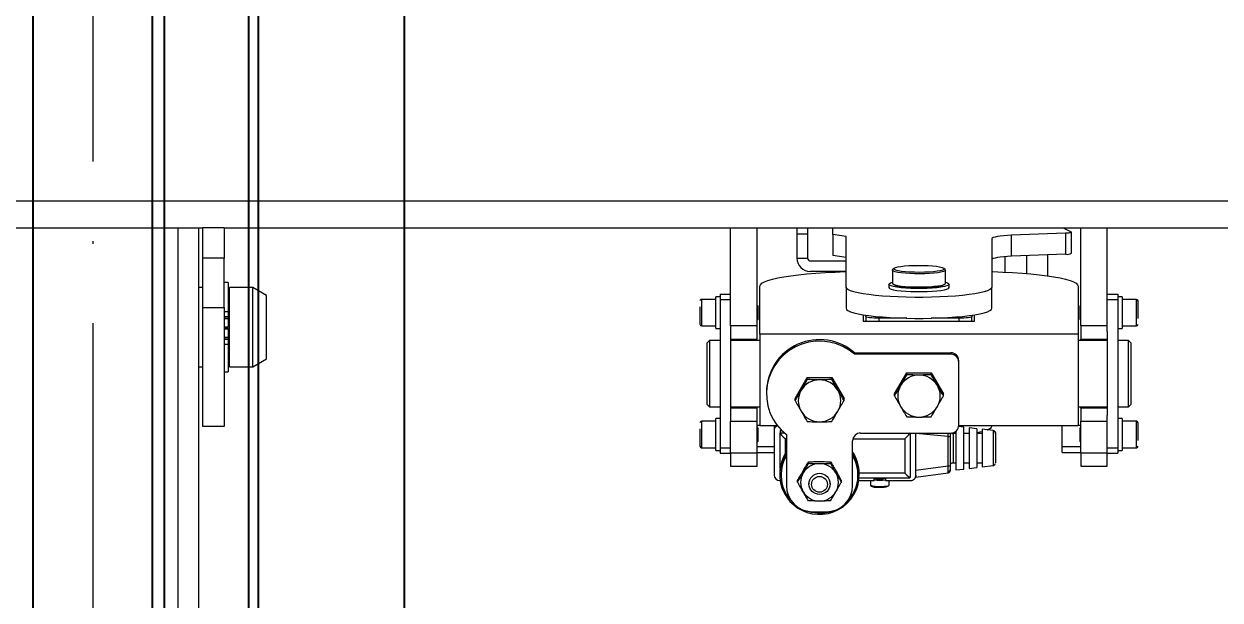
# Model space of a CAD drawing. Header units: centimetres. Extents: x 470464 to 524273, y 49611 to 59074.
# Drawn here: x 488040.35 to 488085.45, y 52986.52 to 53008.26 of the extents above; entities that cross this region are included whole.
import ezdxf

# ---------------------------------------------------------------- set-up
doc = ezdxf.new("R2010")
doc.units = ezdxf.units.CM
doc.header["$MEASUREMENT"] = 0
doc.linetypes.add('1244_Aselsan_MIUM_3000$0$ACAD_ISO10W100', pattern=[18, 12, -3, 0, -3])
doc.layers.add('S-COLS-CONC', color=4, linetype='Continuous', lineweight=40)
doc.layers.add('vinç', color=7, linetype='Continuous')

# ---------------------------------------------------------------- blocks, each defined once
blk = doc.blocks.new('ytrbnjytrbtrbrervrer')
at = {"color": 2, "linetype": 'Continuous', "lineweight": 25}
for p, q in [((429390.111, 71808.141), (429390.111, 71709.841)), ((429391.111, 71718.941), (429391.111, 71799.041)), ((429394.561, 71753.341), (429393.811, 71753.341)), ((429393.811, 71753.341), (429393.811, 71752.801)), ((429394.811, 71753.341), (429394.561, 71753.341)), ((429394.811, 71752.801), (429394.811, 71753.341)), ((429395.461, 71753.141), (429395.361, 71753.041)), ((429397.761, 71753.141), (429395.461, 71753.141)), ((429397.861, 71753.041), (429397.761, 71753.141)), ((429399.161, 71753.341), (429398.411, 71753.341)), ((429398.411, 71753.341), (429398.411, 71752.801)), ((429399.411, 71753.341), (429399.161, 71753.341)), ((429399.411, 71752.801), (429399.411, 71753.341)), ((429393.711, 71752.801), (429394.868, 71752.801)), ((429393.711, 71752.801), (429393.711, 71752.641)), ((429394.868, 71752.801), (429394.911, 71752.801)), ((429394.911, 71752.641), (429394.911, 71752.801)), ((429397.861, 71753.041), (429395.361, 71753.041)), ((429395.361, 71753.041), (429395.361, 71752.641)), ((429397.861, 71752.641), (429397.861, 71753.041)), ((429398.311, 71752.801), (429399.468, 71752.801)), ((429398.311, 71752.801), (429398.311, 71752.641)), ((429399.468, 71752.801), (429399.511, 71752.801)), ((429399.511, 71752.641), (429399.511, 71752.801)), ((429391.111, 71751.241), (429391.111, 71752.241)), ((429394.811, 71752.241), (429391.111, 71752.241)), ((429393.611, 71752.241), (429393.611, 71752.641)), ((429393.611, 71752.641), (429393.811, 71752.641)), ((429393.811, 71752.241), (429393.811, 71752.641)), ((429393.811, 71752.641), (429399.411, 71752.641)), ((429394.811, 71752.241), (429394.811, 71751.241)), ((429395.029, 71752.241), (429394.811, 71752.241)), ((429395.029, 71752.241), (429398.193, 71752.241)), ((429395.311, 71751.241), (429395.311, 71752.241)), ((429395.361, 71752.241), (429395.361, 71751.141)), ((429397.861, 71751.141), (429397.861, 71752.241)), ((429397.911, 71752.241), (429397.911, 71751.241)), ((429398.411, 71752.241), (429398.193, 71752.241)), ((429398.411, 71751.241), (429398.411, 71752.241)), ((429399.611, 71752.241), (429398.411, 71752.241)), ((429399.411, 71752.241), (429399.411, 71752.641)), ((429399.411, 71752.641), (429399.611, 71752.641)), ((429399.611, 71752.241), (429399.611, 71752.641)), ((429399.611, 71752.241), (429399.611, 71751.241)), ((429400.111, 71752.241), (429399.611, 71752.241)), ((429400.111, 71751.241), (429400.111, 71752.241)), ((429394.811, 71751.241), (429391.111, 71751.241)), ((429391.111, 71750.585), (429391.265, 71750.882)), ((429392.068, 71750.892), (429391.276, 71750.892)), ((429393.312, 71751.141), (429395.122, 71751.141)), ((429394.026, 71751.241), (429394.066, 71751.201)), ((429394.066, 71751.201), (429394.433, 71751.201)), ((429394.433, 71751.201), (429394.556, 71751.201)), ((429394.556, 71751.201), (429394.596, 71751.241)), ((429394.811, 71751.241), (429395.311, 71751.241)), ((429395.122, 71751.141), (429395.122, 71739.141)), ((429395.122, 71751.141), (429398.588, 71751.141)), ((429395.361, 71751.241), (429395.311, 71751.241)), ((429397.911, 71751.241), (429397.861, 71751.241)), ((429397.911, 71751.241), (429398.411, 71751.241)), ((429399.611, 71751.241), (429398.411, 71751.241)), ((429398.566, 71751.241), (429398.566, 71751.141)), ((429398.588, 71751.141), (429398.588, 71746.64)), ((429398.626, 71751.241), (429398.666, 71751.201)), ((429398.666, 71751.201), (429399.033, 71751.201)), ((429399.033, 71751.201), (429399.156, 71751.201)), ((429399.156, 71751.201), (429399.196, 71751.241)), ((429399.361, 71750.541), (429399.361, 71751.241)), ((429399.591, 71750.541), (429399.591, 71751.241)), ((429399.611, 71751.241), (429400.111, 71751.241)), ((429391.316, 71750.67), (429391.392, 71748.632)), ((429391.316, 71750.67), (429392.108, 71750.67)), ((429392.108, 71750.67), (429392.184, 71748.632)), ((429399.361, 71750.541), (429398.588, 71750.541)), ((429399.591, 71750.541), (429399.361, 71750.541)), ((429392.134, 71749.985), (429392.921, 71749.985)), ((429392.836, 71749.213), (429392.163, 71749.213)), ((429392.184, 71748.632), (429391.392, 71748.632)), ((429392.784, 71748.391), (429392.198, 71748.391)), ((429391.527, 71747.891), (429393.354, 71747.891)), ((429394.146, 71747.891), (429393.354, 71747.891)), ((429398.602, 71747.891), (429398.588, 71747.891)), ((429398.763, 71747.94), (429398.715, 71747.529)), ((429398.763, 71747.94), (429398.77, 71747.94)), ((429398.77, 71747.94), (429400.084, 71747.94)), ((429400.132, 71747.529), (429400.084, 71747.94)), ((429398.692, 71747.329), (429398.657, 71747.029)), ((429398.692, 71747.329), (429399.526, 71747.329)), ((429398.715, 71747.529), (429399.522, 71747.529)), ((429398.874, 71747.529), (429398.874, 71747.329)), ((429399.522, 71747.529), (429400.132, 71747.529)), ((429399.526, 71747.329), (429400.155, 71747.329)), ((429399.974, 71747.329), (429399.974, 71747.529)), ((429400.19, 71747.029), (429400.155, 71747.329)), ((429394.634, 71747.241), (429394.393, 71747.241)), ((429394.408, 71747.141), (429394.454, 71747.141)), ((429394.634, 71747.141), (429394.454, 71747.141)), ((429394.634, 71743.041), (429394.634, 71747.241)), ((429398.634, 71746.829), (429398.611, 71746.636)), ((429399.534, 71746.829), (429398.634, 71746.829)), ((429398.657, 71747.029), (429399.53, 71747.029)), ((429398.874, 71747.029), (429398.874, 71746.829)), ((429399.53, 71747.029), (429400.19, 71747.029)), ((429400.214, 71746.829), (429399.534, 71746.829)), ((429399.974, 71746.829), (429399.974, 71747.029)), ((429400.249, 71746.529), (429400.214, 71746.829)), ((429394.523, 71746.641), (429394.523, 71745.6)), ((429394.523, 71746.641), (429394.634, 71746.641)), ((429396.182, 71746.641), (429396.126, 71746.641)), ((429398.558, 71746.641), (429396.182, 71746.641)), ((429398.79, 71746.529), (429399.539, 71746.529)), ((429398.874, 71746.529), (429398.874, 71746.429)), ((429398.874, 71746.429), (429398.879, 71746.429)), ((429398.874, 71746.429), (429398.878, 71746.425)), ((429398.879, 71746.429), (429399.974, 71746.429)), ((429399.539, 71746.529), (429400.249, 71746.529)), ((429399.974, 71746.429), (429399.974, 71746.529)), ((429392.69, 71746.131), (429392.642, 71746.082)), ((429393.205, 71746.141), (429392.71, 71746.141)), ((429393.363, 71746.282), (429393.244, 71746.282)), ((429393.277, 71746.041), (429393.266, 71746.041)), ((429395.829, 71746.341), (429395.885, 71746.341)), ((429395.829, 71742.714), (429395.829, 71746.341)), ((429395.885, 71746.341), (429395.885, 71742.714)), ((429396.578, 71745.603), (429397.37, 71746.065)), ((429397.449, 71746.065), (429397.37, 71746.065)), ((429398.856, 71742.941), (429398.856, 71746.341)), ((429398.988, 71746.24), (429398.868, 71745.029)), ((429400.085, 71746.329), (429398.974, 71746.329)), ((429400.098, 71746.24), (429398.988, 71746.24)), ((429400.258, 71745.029), (429400.098, 71746.24)), ((429400.515, 71745.029), (429400.355, 71746.242)), ((429396.578, 71744.679), (429396.578, 71745.603)), ((429396.657, 71745.603), (429396.578, 71745.603)), ((429400.446, 71745.029), (429398.856, 71745.029)), ((429400.446, 71745.029), (429400.515, 71745.029)), ((429394.523, 71744.683), (429394.523, 71743.641)), ((429396.657, 71744.679), (429396.578, 71744.679)), ((429397.37, 71744.218), (429396.578, 71744.679)), ((429398.856, 71744.804), (429400.537, 71744.804)), ((429399.079, 71744.604), (429400.367, 71744.604)), ((429399.079, 71742.651), (429399.079, 71744.604)), ((429400.367, 71744.604), (429400.367, 71742.891)), ((429400.539, 71742.888), (429400.539, 71744.802)), ((429400.644, 71743.879), (429400.644, 71744.829)), ((429392.642, 71744.201), (429392.69, 71744.151)), ((429392.71, 71744.141), (429393.205, 71744.141)), ((429393.266, 71744.241), (429393.277, 71744.241)), ((429397.449, 71744.218), (429397.37, 71744.218)), ((429393.244, 71744.001), (429393.363, 71744.001)), ((429400.539, 71743.879), (429400.644, 71743.879)), ((429400.564, 71743.866), (429400.539, 71743.866)), ((429400.821, 71744.016), (429400.644, 71744.016)), ((429394.634, 71743.641), (429394.523, 71743.641)), ((429400.539, 71743.466), (429400.564, 71743.466)), ((429400.644, 71743.454), (429400.539, 71743.454)), ((429400.644, 71742.876), (429400.644, 71743.454)), ((429400.644, 71743.316), (429400.821, 71743.316)), ((429394.393, 71743.041), (429394.634, 71743.041)), ((429394.454, 71743.141), (429394.408, 71743.141)), ((429394.454, 71743.141), (429394.634, 71743.141)), ((429400.436, 71742.891), (429400.381, 71742.891)), ((429391.44, 71742.391), (429391.37, 71741.891)), ((429393.354, 71742.391), (429391.44, 71742.391)), ((429392.232, 71742.391), (429392.163, 71741.891)), ((429392.361, 71741.041), (429392.361, 71742.391)), ((429392.761, 71742.391), (429392.761, 71741.041)), ((429393.354, 71742.391), (429394.146, 71742.391)), ((429395.885, 71742.714), (429395.829, 71742.714)), ((429396.758, 71741.853), (429397.55, 71742.315)), ((429397.63, 71742.315), (429397.55, 71742.315)), ((429400.836, 71742.641), (429399.153, 71742.641)), ((429391.37, 71741.891), (429391.111, 71741.891)), ((429391.37, 71741.891), (429392.163, 71741.891)), ((429396.758, 71740.929), (429396.758, 71741.853)), ((429396.758, 71741.853), (429396.837, 71741.853)), ((429400.705, 71742.215), (429400.649, 71742.215)), ((429399.998, 71741.803), (429399.942, 71741.803)), ((429400.777, 71741.791), (429400.716, 71741.791)), ((429401.826, 71741.141), (429401.826, 71741.641)), ((429399.998, 71740.979), (429399.942, 71740.979)), ((429400.716, 71740.991), (429400.777, 71740.991)), ((429391.111, 71740.941), (429391.355, 71740.941)), ((429391.111, 71740.541), (429391.355, 71740.541)), ((429391.355, 71740.941), (429391.355, 71740.541)), ((429391.355, 71740.941), (429392.261, 71740.941)), ((429391.355, 71740.541), (429392.261, 71740.541)), ((429392.261, 71740.541), (429392.261, 71740.941)), ((429397.55, 71740.468), (429396.758, 71740.929)), ((429396.837, 71740.929), (429396.758, 71740.929)), ((429400.705, 71740.567), (429400.649, 71740.567)), ((429397.63, 71740.468), (429397.55, 71740.468)), ((429398.853, 71739.904), (429398.853, 71740.066)), ((429398.916, 71740.141), (429400.836, 71740.141)), ((429399.079, 71740.104), (429399.079, 71740.141)), ((429399.618, 71740.104), (429399.079, 71740.104)), ((429398.588, 71739.814), (429398.588, 71739.141)), ((429398.588, 71739.679), (429398.763, 71739.679)), ((429398.763, 71739.904), (429398.763, 71739.969)), ((429398.763, 71739.904), (429398.853, 71739.904)), ((429398.763, 71739.679), (429400.446, 71739.679)), ((429400.189, 71739.904), (429398.853, 71739.904)), ((429399.361, 71739.041), (429399.361, 71739.679)), ((429399.591, 71739.041), (429399.591, 71739.679)), ((429400.381, 71739.891), (429400.436, 71739.891)), ((429400.644, 71739.879), (429400.644, 71739.906)), ((429395.122, 71739.141), (429393.312, 71739.141)), ((429395.122, 71739.141), (429398.588, 71739.141)), ((429395.361, 71739.141), (429395.361, 71738.041)), ((429397.315, 71739.391), (429397.37, 71739.391)), ((429397.861, 71738.041), (429397.861, 71739.141)), ((429398.566, 71739.141), (429398.566, 71739.041)), ((429394.811, 71739.041), (429391.111, 71739.041)), ((429391.111, 71738.041), (429391.111, 71739.041)), ((429394.066, 71739.081), (429394.026, 71739.041)), ((429394.556, 71739.081), (429394.066, 71739.081)), ((429394.596, 71739.041), (429394.556, 71739.081)), ((429394.811, 71739.041), (429394.811, 71738.041)), ((429395.311, 71739.041), (429394.811, 71739.041)), ((429395.311, 71738.041), (429395.311, 71739.041)), ((429395.361, 71739.041), (429395.311, 71739.041)), ((429397.911, 71739.041), (429397.861, 71739.041)), ((429397.911, 71739.041), (429397.911, 71738.041)), ((429398.411, 71739.041), (429397.911, 71739.041)), ((429398.411, 71738.041), (429398.411, 71739.041)), ((429399.611, 71739.041), (429398.411, 71739.041)), ((429398.666, 71739.081), (429398.626, 71739.041)), ((429399.156, 71739.081), (429398.666, 71739.081)), ((429399.196, 71739.041), (429399.156, 71739.081)), ((429399.611, 71739.041), (429399.611, 71738.041)), ((429400.111, 71739.041), (429399.611, 71739.041)), ((429400.111, 71738.041), (429400.111, 71739.041)), ((429394.811, 71738.041), (429391.111, 71738.041)), ((429393.611, 71737.641), (429393.611, 71738.041)), ((429393.811, 71737.641), (429393.811, 71738.041)), ((429394.811, 71738.041), (429395.029, 71738.041)), ((429395.029, 71738.041), (429398.193, 71738.041)), ((429398.193, 71738.041), (429398.411, 71738.041)), ((429399.611, 71738.041), (429398.411, 71738.041)), ((429399.411, 71737.641), (429399.411, 71738.041)), ((429399.611, 71738.041), (429400.111, 71738.041)), ((429399.611, 71737.641), (429399.611, 71738.041)), ((429393.611, 71737.641), (429393.811, 71737.641)), ((429393.711, 71737.641), (429393.711, 71737.481)), ((429394.73, 71737.481), (429393.711, 71737.481)), ((429393.811, 71737.641), (429399.411, 71737.641)), ((429393.811, 71737.481), (429393.811, 71736.941)), ((429394.911, 71737.481), (429394.73, 71737.481)), ((429394.811, 71736.941), (429394.811, 71737.481)), ((429394.911, 71737.481), (429394.911, 71737.641)), ((429395.361, 71737.641), (429395.361, 71737.241)), ((429397.861, 71737.241), (429397.861, 71737.641)), ((429398.311, 71737.641), (429398.311, 71737.481)), ((429399.33, 71737.481), (429398.311, 71737.481)), ((429398.411, 71737.481), (429398.411, 71736.941)), ((429399.511, 71737.481), (429399.33, 71737.481)), ((429399.411, 71737.641), (429399.611, 71737.641)), ((429399.411, 71736.941), (429399.411, 71737.481)), ((429399.511, 71737.481), (429399.511, 71737.641)), ((429393.811, 71736.941), (429394.811, 71736.941)), ((429395.361, 71737.241), (429397.861, 71737.241)), ((429395.361, 71737.241), (429395.461, 71737.141)), ((429395.461, 71737.141), (429397.761, 71737.141)), ((429397.761, 71737.141), (429397.861, 71737.241)), ((429398.411, 71736.941), (429399.411, 71736.941)), ((429393.661, 71720.541), (429393.361, 71720.022)), ((429396.061, 71720.541), (429393.661, 71720.541)), ((429396.361, 71720.022), (429396.061, 71720.541)), ((429393.361, 71720.022), (429393.361, 71719.141)), ((429396.361, 71720.022), (429393.361, 71720.022)), ((429396.361, 71719.141), (429396.361, 71720.022)), ((429391.111, 71718.941), (429391.111, 71718.141)), ((429391.111, 71718.941), (429392.257, 71718.941)), ((429392.257, 71718.941), (429392.257, 71718.141)), ((429394.114, 71718.941), (429392.257, 71718.941)), ((429393.17, 71719.091), (429393.17, 71718.941)), ((429393.17, 71719.091), (429394.264, 71719.091)), ((429396.361, 71719.141), (429393.361, 71719.141)), ((429393.461, 71719.141), (429393.461, 71719.091)), ((429394.114, 71718.141), (429394.114, 71718.941)), ((429394.114, 71718.941), (429398.611, 71718.941)), ((429394.264, 71718.941), (429394.264, 71719.091)), ((429394.264, 71719.091), (429394.471, 71719.091)), ((429394.471, 71719.091), (429394.471, 71718.941)), ((429394.471, 71719.091), (429394.486, 71719.091)), ((429394.486, 71719.091), (429394.486, 71718.941)), ((429394.486, 71719.091), (429394.548, 71719.091)), ((429394.548, 71719.091), (429394.548, 71718.941)), ((429394.548, 71719.091), (429394.861, 71719.091)), ((429394.861, 71719.091), (429394.861, 71718.941)), ((429394.917, 71719.091), (429394.917, 71718.941)), ((429394.917, 71719.091), (429394.936, 71719.091)), ((429394.936, 71719.091), (429394.936, 71718.941)), ((429394.936, 71719.091), (429395.248, 71719.091)), ((429395.248, 71719.091), (429395.248, 71718.941)), ((429395.248, 71719.091), (429395.308, 71719.091)), ((429395.308, 71719.091), (429395.308, 71718.941)), ((429395.308, 71719.091), (429395.318, 71719.091)), ((429395.318, 71718.941), (429395.318, 71719.091)), ((429395.318, 71719.091), (429395.515, 71719.091)), ((429395.515, 71719.091), (429395.515, 71718.941)), ((429395.515, 71719.091), (429396.548, 71719.091)), ((429396.261, 71719.091), (429396.261, 71719.141)), ((429396.548, 71718.941), (429396.548, 71719.091)), ((429398.611, 71718.941), (429398.611, 71718.141)), ((429392.257, 71718.141), (429391.111, 71718.141)), ((429391.111, 71709.841), (429391.111, 71718.141)), ((429412.011, 71717.991), (429391.111, 71717.991)), ((429394.114, 71718.141), (429392.257, 71718.141)), ((429393.361, 71718.141), (429393.361, 71717.991)), ((429398.611, 71718.141), (429394.114, 71718.141)), ((429396.361, 71717.991), (429396.361, 71718.141)), ((429391.111, 71717.191), (429416.511, 71717.191))]:
    blk.add_line(p, q, dxfattribs=at)
at = {"color": 2, "linetype": 'Continuous', "lineweight": 25, "flags": 128}
for points in [[(429391.265, 71750.882), (429391.273, 71750.892), (429391.281, 71750.89), (429391.289, 71750.876), (429391.297, 71750.852), (429391.303, 71750.818), (429391.309, 71750.775), (429391.313, 71750.725), (429391.316, 71750.67)], [(429392.765, 71747.891), (429392.766, 71747.922), (429392.78, 71748.302), (429392.798, 71748.672), (429392.821, 71749.027), (429392.849, 71749.364), (429392.882, 71749.679), (429392.919, 71749.97), (429392.959, 71750.233), (429393.003, 71750.467), (429393.05, 71750.669), (429393.099, 71750.837), (429393.151, 71750.969), (429393.204, 71751.064), (429393.258, 71751.122), (429393.312, 71751.141)], [(429391.392, 71748.632), (429391.4, 71748.479), (429391.411, 71748.336), (429391.425, 71748.208), (429391.442, 71748.098), (429391.461, 71748.009), (429391.482, 71747.944), (429391.504, 71747.905), (429391.527, 71747.891)], [(429392.184, 71748.632), (429392.192, 71748.479), (429392.203, 71748.336), (429392.217, 71748.208), (429392.234, 71748.098), (429392.253, 71748.009), (429392.274, 71747.944), (429392.296, 71747.905), (429392.319, 71747.891)], [(429393.354, 71747.891), (429393.398, 71747.873), (429393.442, 71747.817), (429393.484, 71747.725), (429393.525, 71747.599), (429393.564, 71747.439), (429393.6, 71747.248), (429393.632, 71747.028), (429393.661, 71746.783), (429393.685, 71746.516), (429393.705, 71746.23), (429393.72, 71745.93), (429393.73, 71745.619), (429393.736, 71745.301), (429393.736, 71744.981), (429393.73, 71744.664), (429393.72, 71744.353), (429393.705, 71744.052), (429393.685, 71743.766), (429393.661, 71743.499), (429393.632, 71743.254), (429393.6, 71743.035), (429393.564, 71742.844), (429393.525, 71742.684), (429393.484, 71742.557), (429393.442, 71742.465), (429393.398, 71742.41), (429393.354, 71742.391)], [(429394.146, 71742.391), (429394.19, 71742.41), (429394.234, 71742.465), (429394.277, 71742.557), (429394.318, 71742.684), (429394.356, 71742.844), (429394.392, 71743.035), (429394.424, 71743.254), (429394.453, 71743.499), (429394.477, 71743.766), (429394.497, 71744.052), (429394.512, 71744.353), (429394.523, 71744.664), (429394.528, 71744.981), (429394.528, 71745.301), (429394.523, 71745.619), (429394.512, 71745.93), (429394.497, 71746.23), (429394.477, 71746.516), (429394.453, 71746.783), (429394.424, 71747.028), (429394.392, 71747.248), (429394.356, 71747.439), (429394.318, 71747.599), (429394.277, 71747.725), (429394.234, 71747.817), (429394.19, 71747.873), (429394.146, 71747.891)], [(429398.737, 71747.714), (429398.733, 71747.725), (429398.69, 71747.817), (429398.646, 71747.873), (429398.602, 71747.891)], [(429398.834, 71747.329), (429398.812, 71747.439), (429398.792, 71747.529)], [(429394.454, 71747.141), (429394.467, 71747.132), (429394.48, 71747.103), (429394.492, 71747.057), (429394.503, 71746.995), (429394.511, 71746.919), (429394.518, 71746.833), (429394.522, 71746.739), (429394.523, 71746.641)], [(429392.531, 71744.936), (429392.528, 71745.121), (429392.53, 71745.307), (429392.537, 71745.486), (429392.549, 71745.652), (429392.565, 71745.798), (429392.585, 71745.92), (429392.607, 71746.011), (429392.632, 71746.069), (429392.658, 71746.091), (429392.683, 71746.077), (429392.708, 71746.027), (429392.731, 71745.942), (429392.752, 71745.827), (429392.769, 71745.686), (429392.781, 71745.524), (429392.789, 71745.347), (429392.793, 71745.162), (429392.791, 71744.976), (429392.784, 71744.797), (429392.772, 71744.631), (429392.756, 71744.484), (429392.736, 71744.363), (429392.714, 71744.272), (429392.689, 71744.214), (429392.663, 71744.191), (429392.637, 71744.206), (429392.612, 71744.256), (429392.589, 71744.34), (429392.569, 71744.455), (429392.552, 71744.597), (429392.539, 71744.759), (429392.531, 71744.936)], [(429392.69, 71746.131), (429392.713, 71746.141), (429392.739, 71746.119), (429392.764, 71746.062), (429392.787, 71745.971), (429392.808, 71745.851), (429392.825, 71745.705), (429392.838, 71745.538), (429392.846, 71745.357)], [(429393.168, 71746.141), (429393.192, 71746.218), (429393.22, 71746.268), (429393.249, 71746.281), (429393.277, 71746.257), (429393.305, 71746.195), (429393.33, 71746.1), (429393.353, 71745.972), (429393.372, 71745.818), (429393.387, 71745.641), (429393.397, 71745.448), (429393.402, 71745.245), (429393.402, 71745.038), (429393.397, 71744.835), (429393.387, 71744.641), (429393.372, 71744.465), (429393.353, 71744.31), (429393.33, 71744.183), (429393.305, 71744.087), (429393.277, 71744.026), (429393.249, 71744.001), (429393.22, 71744.014), (429393.192, 71744.064), (429393.168, 71744.141)], [(429393.341, 71745.357), (429393.333, 71745.538), (429393.32, 71745.705), (429393.303, 71745.851), (429393.283, 71745.971), (429393.259, 71746.062), (429393.234, 71746.119), (429393.208, 71746.141), (429393.205, 71746.141)], [(429393.252, 71744.199), (429393.262, 71744.211), (429393.286, 71744.267), (429393.309, 71744.355), (429393.329, 71744.473), (429393.345, 71744.617), (429393.357, 71744.78), (429393.364, 71744.957), (429393.367, 71745.141), (429393.364, 71745.325), (429393.357, 71745.502), (429393.345, 71745.666), (429393.329, 71745.809), (429393.309, 71745.927), (429393.286, 71746.016), (429393.262, 71746.071), (429393.252, 71746.083)], [(429393.363, 71744.001), (429393.368, 71744.001), (429393.396, 71744.026), (429393.424, 71744.087), (429393.449, 71744.183), (429393.472, 71744.31), (429393.491, 71744.465), (429393.506, 71744.641), (429393.516, 71744.835), (429393.521, 71745.038), (429393.521, 71745.245), (429393.516, 71745.448), (429393.506, 71745.641), (429393.491, 71745.818), (429393.472, 71745.972), (429393.449, 71746.1), (429393.424, 71746.195), (429393.396, 71746.257), (429393.368, 71746.281), (429393.363, 71746.282)], [(429392.846, 71745.357), (429392.849, 71745.169), (429392.847, 71744.979), (429392.84, 71744.795), (429392.829, 71744.624), (429392.813, 71744.471), (429392.794, 71744.343), (429392.771, 71744.243), (429392.746, 71744.176), (429392.72, 71744.144), (429392.694, 71744.148), (429392.69, 71744.151)], [(429393.205, 71744.141), (429393.215, 71744.144), (429393.241, 71744.176), (429393.266, 71744.243), (429393.289, 71744.343), (429393.308, 71744.471), (429393.324, 71744.624), (429393.336, 71744.795), (429393.342, 71744.979), (429393.344, 71745.169), (429393.341, 71745.357)], [(429400.863, 71743.491), (429400.869, 71743.599), (429400.869, 71743.714), (429400.865, 71743.824), (429400.855, 71743.917), (429400.842, 71743.983), (429400.827, 71744.014), (429400.821, 71744.016)], [(429394.523, 71743.641), (429394.522, 71743.544), (429394.518, 71743.45), (429394.511, 71743.363), (429394.503, 71743.288), (429394.492, 71743.226), (429394.48, 71743.179), (429394.467, 71743.151), (429394.454, 71743.141)], [(429400.82, 71743.316), (429400.824, 71743.317), (429400.84, 71743.342), (429400.853, 71743.402), (429400.863, 71743.491)], [(429393.312, 71739.141), (429393.258, 71739.161), (429393.204, 71739.218), (429393.151, 71739.314), (429393.099, 71739.446), (429393.05, 71739.614), (429393.003, 71739.815), (429392.959, 71740.049), (429392.919, 71740.313), (429392.882, 71740.604), (429392.849, 71740.919), (429392.821, 71741.256), (429392.798, 71741.611), (429392.78, 71741.98), (429392.766, 71742.361), (429392.765, 71742.391)], [(429395.885, 71742.714), (429395.724, 71742.504), (429395.593, 71742.274), (429395.493, 71742.028), (429395.426, 71741.771), (429395.393, 71741.508), (429395.395, 71741.242), (429395.432, 71740.979), (429395.503, 71740.724), (429395.607, 71740.48), (429395.742, 71740.252), (429395.906, 71740.044), (429396.096, 71739.86), (429396.308, 71739.703), (429396.539, 71739.576), (429396.784, 71739.481), (429397.04, 71739.419), (429397.302, 71739.392), (429397.565, 71739.401), (429397.824, 71739.445), (429398.076, 71739.522), (429398.314, 71739.633), (429398.537, 71739.775), (429398.739, 71739.945), (429398.916, 71740.141)], [(429401.877, 71741.315), (429401.848, 71741.09), (429401.803, 71740.926)]]:
    blk.add_lwpolyline(points, dxfattribs=at)
at = {"color": 2, "linetype": 'Continuous', "lineweight": 25}
for centre, radius in [((429400.774, 71741.392), 0.399), ((429400.791, 71741.389), 0.298)]:
    blk.add_circle(centre, radius, dxfattribs=at)
for centre, radius, start, end in [((429393.871, 71753.341), 0.06, 90, 180), ((429394.751, 71753.341), 0.06, 0, 90), ((429398.471, 71753.341), 0.06, 90, 180), ((429399.351, 71753.341), 0.06, 0, 90), ((429391.791, 71750.727), 0.322, 349.7481, 30.8134), ((429396.128, 71746.343), 0.299, 90.2812, 180.2794), ((429396.183, 71746.343), 0.299, 90.2809, 180.2796), ((429398.557, 71746.343), 0.299, 359.7201, 89.7188), ((429397.459, 71745.156), 0.786, 59.7256, 120.2744), ((429398.825, 71746.26), 0.164, 353.0557, 24.7158), ((429399.936, 71746.26), 0.164, 353.0564, 24.7189), ((429400.207, 71746.241), 0.0878, 2.3435, 84.1861), ((429397.468, 71745.143), 0.801, 120.3797, 180.1042), ((429397.45, 71745.143), 0.801, 359.8951, 59.6206), ((429397.468, 71745.14), 0.801, 179.8958, 239.6203), ((429397.45, 71745.14), 0.801, 300.3794, 0.1049), ((429400.445, 71744.83), 0.199, 359.7194, 89.7203), ((429397.459, 71745.127), 0.786, 239.7242, 300.2758), ((429400.071, 71743.676), 0.528, 348.0507, 21.1368), ((429398.473, 71743.666), 2.159, 354.3524, 5.6476), ((429400.451, 71743.546), 0.139, 324.6772, 8.2197), ((429399.154, 71742.94), 0.299, 179.7211, 269.7189), ((429400.381, 71741.416), 1.475, 90.0216, 123.8467), ((429400.436, 71741.402), 1.486, 356.5433, 123.5262), ((429400.443, 71741.415), 1.426, 45.3316, 120.694), ((429397.331, 71741.392), 2.001, 138.6549, 269.5167), ((429400.831, 71741.646), 0.995, 359.7213, 89.7185), ((429397.649, 71741.393), 0.801, 120.3794, 180.1045), ((429397.639, 71741.406), 0.786, 59.7249, 120.2751), ((429397.63, 71741.393), 0.801, 359.8948, 59.6209), ((429400.724, 71741.393), 0.715, 120.3798, 180.1045), ((429400.716, 71741.404), 0.701, 59.7254, 120.2746), ((429400.708, 71741.393), 0.715, 359.8952, 59.6205), ((429400.416, 71741.391), 1.463, 357.0197, 18.5458), ((429392.261, 71741.041), 0.5, 270, 0), ((429392.261, 71741.041), 0.1, 270, 0), ((429397.649, 71741.39), 0.801, 179.8957, 239.6206), ((429397.63, 71741.39), 0.801, 300.3791, 0.105), ((429400.437, 71741.378), 1.485, 236.4073, 357.4827), ((429400.724, 71741.39), 0.715, 179.8955, 239.6205), ((429400.831, 71741.136), 0.995, 270.2815, 0.2787), ((429400.708, 71741.39), 0.715, 300.3792, 0.1048), ((429397.639, 71741.377), 0.786, 239.7249, 300.2751), ((429400.716, 71741.379), 0.701, 239.7254, 300.2746), ((429400.381, 71741.367), 1.476, 236.1589, 269.9728), ((429400.443, 71741.368), 1.426, 239.3088, 314.6656), ((429398.763, 71739.877), 0.198, 207.2859, 269.8662), ((429400.445, 71739.878), 0.199, 270.281, 0.2801), ((429393.871, 71736.941), 0.06, 180, 270), ((429394.751, 71736.941), 0.06, 270, 0), ((429398.471, 71736.941), 0.06, 180, 270), ((429399.351, 71736.941), 0.06, 270, 0)]:
    blk.add_arc(centre, radius, start, end, dxfattribs=at)
for centre, major_axis, start_param, end_param in [((429399.051, 71744.604), (-0.2, 0.2), 4.642576, 6.213372), ((429400.339, 71744.604), (0.2, 0.2), 4.782202, 6.352998), ((429399.051, 71740.104), (0.2, 0.2), 3.211406, 4.782202)]:
    blk.add_ellipse(centre, major_axis=major_axis, ratio=0.069927, start_param=start_param, end_param=end_param, dxfattribs=at)
for points, knots in [([(429394.531, 71753.401), (429394.48, 71753.401), (429394.402, 71753.401), (429394.286, 71753.401), (429394.196, 71753.401), (429394.112, 71753.401), (429394.014, 71753.401), (429393.921, 71753.401), (429393.872, 71753.401), (429393.872, 71753.401), (429393.872, 71753.401)], [0, 0, 0, 0, 0.174995, 0.269199, 0.365399, 0.461601, 0.555802, 0.730799, 0.905795, 1, 1, 1, 1]), ([(429399.131, 71753.401), (429399.08, 71753.401), (429399.002, 71753.401), (429398.886, 71753.401), (429398.796, 71753.401), (429398.712, 71753.401), (429398.614, 71753.401), (429398.521, 71753.401), (429398.472, 71753.401), (429398.472, 71753.401), (429398.472, 71753.401)], [0, 0, 0, 0, 0.174994, 0.269199, 0.365398, 0.461603, 0.555802, 0.730798, 0.905796, 1, 1, 1, 1]), ([(429398.868, 71748.029), (429398.856, 71748.028), (429398.83, 71748.025), (429398.796, 71748.005), (429398.771, 71747.975), (429398.766, 71747.952), (429398.763, 71747.94)], [0, 0, 0, 0, 0.236124, 0.490014, 0.748927, 1, 1, 1, 1]), ([(429398.77, 71747.94), (429398.773, 71747.953), (429398.779, 71747.98), (429398.806, 71748.009), (429398.837, 71748.026), (429398.858, 71748.028), (429398.868, 71748.029)], [0, 0, 0, 0, 0.271682, 0.56206, 0.788334, 1, 1, 1, 1]), ([(429398.868, 71748.029), (429398.88, 71748.029), (429398.907, 71748.029), (429399.002, 71748.029), (429399.118, 71748.029), (429399.232, 71748.029), (429399.363, 71748.029), (429399.503, 71748.029), (429399.637, 71748.029), (429399.755, 71748.029), (429399.849, 71748.029), (429399.934, 71748.029), (429399.987, 71748.029), (429399.981, 71748.029), (429399.979, 71748.029)], [0, 0, 0, 0, 0.0918043, 0.2079273, 0.2758812, 0.3495913, 0.4277026, 0.5082204, 0.5887367, 0.6668498, 0.7405577, 0.8085144, 0.9246383, 1, 1, 1, 1]), ([(429400.035, 71748.013), (429400.034, 71748.014), (429400.029, 71748.016), (429400.022, 71748.02), (429400.016, 71748.023), (429400.014, 71748.023), (429400.014, 71748.024)], [0, 0, 0, 0, 0.126679, 0.450694, 0.830049, 1, 1, 1, 1]), ([(429400.084, 71747.94), (429400.083, 71747.948), (429400.08, 71747.962), (429400.068, 71747.983), (429400.053, 71747.999), (429400.041, 71748.008), (429400.036, 71748.012), (429400.035, 71748.013)], [0, 0, 0, 0, 0.324268, 0.614744, 0.849938, 0.946871, 1, 1, 1, 1]), ([(429398.845, 71746.356), (429398.849, 71746.359), (429398.863, 71746.369), (429398.876, 71746.395), (429398.878, 71746.418), (429398.879, 71746.429)], [0, 0, 0, 0, 0.1847732, 0.6082682, 1, 1, 1, 1]), ([(429400.067, 71746.329), (429400.056, 71746.33), (429400.032, 71746.333), (429400, 71746.356), (429399.978, 71746.39), (429399.975, 71746.416), (429399.974, 71746.429)], [0, 0, 0, 0, 0.2436269, 0.5013417, 0.7582871, 1, 1, 1, 1]), ([(429397.449, 71746.065), (429397.388, 71746.028), (429397.264, 71745.952), (429397.13, 71745.874), (429397.063, 71745.834)], [0, 0, 0, 0, 0.495461, 1, 1, 1, 1]), ([(429397.855, 71745.834), (429397.788, 71745.873), (429397.653, 71745.951), (429397.518, 71746.027), (429397.449, 71746.065)], [0, 0, 0, 0, 0.4945112, 1, 1, 1, 1]), ([(429398.974, 71746.329), (429398.948, 71746.329), (429398.905, 71746.329), (429398.869, 71746.329), (429398.856, 71746.329)], [0, 0, 0, 0, 0.630341, 1, 1, 1, 1]), ([(429398.988, 71746.24), (429398.968, 71746.241), (429398.928, 71746.242), (429398.882, 71746.244), (429398.86, 71746.244), (429398.856, 71746.244)], [0, 0, 0, 0, 0.450708, 0.8893278, 1, 1, 1, 1]), ([(429400.216, 71746.329), (429400.198, 71746.329), (429400.162, 71746.329), (429400.11, 71746.329), (429400.085, 71746.329)], [0, 0, 0, 0, 0.499102, 1, 1, 1, 1]), ([(429400.295, 71746.245), (429400.269, 71746.245), (429400.229, 71746.245), (429400.158, 71746.243), (429400.118, 71746.241), (429400.098, 71746.24)], [0, 0, 0, 0, 0.485078, 0.739039, 1, 1, 1, 1]), ([(429400.254, 71746.329), (429400.255, 71746.329), (429400.257, 71746.329), (429400.229, 71746.329), (429400.216, 71746.329)], [0, 0, 0, 0, 0.50089, 1, 1, 1, 1]), ([(429400.355, 71746.242), (429400.353, 71746.249), (429400.351, 71746.26), (429400.345, 71746.274), (429400.339, 71746.284), (429400.332, 71746.293), (429400.322, 71746.304), (429400.302, 71746.318), (429400.27, 71746.327), (429400.234, 71746.328), (429400.216, 71746.329)], [0, 0, 0, 0, 0.098449, 0.14805, 0.197624, 0.248348, 0.302326, 0.423023, 0.705112, 1, 1, 1, 1]), ([(429400.353, 71746.242), (429400.354, 71746.242), (429400.355, 71746.243), (429400.343, 71746.245), (429400.314, 71746.245), (429400.295, 71746.245)], [0, 0, 0, 0, 0.099135, 0.408708, 1, 1, 1, 1]), ([(429397.063, 71745.834), (429396.996, 71745.795), (429396.861, 71745.717), (429396.726, 71745.641), (429396.657, 71745.603)], [0, 0, 0, 0, 0.494515, 1, 1, 1, 1]), ([(429396.657, 71745.603), (429396.66, 71745.528), (429396.665, 71745.377), (429396.667, 71745.22), (429396.667, 71745.141)], [0, 0, 0, 0, 0.49545, 1, 1, 1, 1]), ([(429398.242, 71745.603), (429398.18, 71745.641), (429398.056, 71745.716), (429397.923, 71745.795), (429397.855, 71745.834)], [0, 0, 0, 0, 0.4954618, 1, 1, 1, 1]), ([(429398.251, 71745.141), (429398.251, 71745.219), (429398.25, 71745.375), (429398.244, 71745.527), (429398.242, 71745.603)], [0, 0, 0, 0, 0.494512, 1, 1, 1, 1]), ([(429396.667, 71745.141), (429396.667, 71745.064), (429396.666, 71744.907), (429396.66, 71744.756), (429396.657, 71744.679)], [0, 0, 0, 0, 0.494506, 1, 1, 1, 1]), ([(429398.242, 71744.679), (429398.244, 71744.754), (429398.25, 71744.906), (429398.251, 71745.062), (429398.251, 71745.141)], [0, 0, 0, 0, 0.495456, 1, 1, 1, 1]), ([(429396.657, 71744.679), (429396.724, 71744.642), (429396.86, 71744.566), (429396.995, 71744.488), (429397.063, 71744.448)], [0, 0, 0, 0, 0.495457, 1, 1, 1, 1]), ([(429397.855, 71744.448), (429397.921, 71744.487), (429398.054, 71744.565), (429398.179, 71744.641), (429398.242, 71744.679)], [0, 0, 0, 0, 0.494514, 1, 1, 1, 1]), ([(429397.063, 71744.448), (429397.129, 71744.41), (429397.262, 71744.331), (429397.386, 71744.256), (429397.449, 71744.218)], [0, 0, 0, 0, 0.494512, 1, 1, 1, 1]), ([(429397.449, 71744.218), (429397.516, 71744.255), (429397.652, 71744.331), (429397.787, 71744.409), (429397.855, 71744.448)], [0, 0, 0, 0, 0.495457, 1, 1, 1, 1]), ([(429400.897, 71743.515), (429400.898, 71743.538), (429400.902, 71743.59), (429400.903, 71743.688), (429400.899, 71743.784), (429400.888, 71743.871), (429400.873, 71743.942), (429400.853, 71743.998), (429400.837, 71744.006), (429400.83, 71744.009)], [0, 0, 0, 0, 0.118377, 0.260663, 0.438968, 0.559453, 0.701964, 0.867148, 1, 1, 1, 1]), ([(429400.821, 71743.316), (429400.83, 71743.318), (429400.846, 71743.322), (429400.87, 71743.354), (429400.886, 71743.412), (429400.894, 71743.47), (429400.896, 71743.509), (429400.897, 71743.515)], [0, 0, 0, 0, 0.183899, 0.356403, 0.666847, 0.945454, 1, 1, 1, 1]), ([(429397.63, 71742.315), (429397.568, 71742.278), (429397.444, 71742.202), (429397.311, 71742.124), (429397.243, 71742.084)], [0, 0, 0, 0, 0.495456, 1, 1, 1, 1]), ([(429398.036, 71742.084), (429397.969, 71742.123), (429397.833, 71742.201), (429397.698, 71742.277), (429397.63, 71742.315)], [0, 0, 0, 0, 0.494513, 1, 1, 1, 1]), ([(429397.243, 71742.084), (429397.176, 71742.045), (429397.041, 71741.967), (429396.906, 71741.891), (429396.837, 71741.853)], [0, 0, 0, 0, 0.494511, 1, 1, 1, 1]), ([(429396.837, 71741.853), (429396.84, 71741.778), (429396.846, 71741.627), (429396.847, 71741.47), (429396.847, 71741.391)], [0, 0, 0, 0, 0.495458, 1, 1, 1, 1]), ([(429398.422, 71741.853), (429398.36, 71741.891), (429398.236, 71741.966), (429398.103, 71742.045), (429398.036, 71742.084)], [0, 0, 0, 0, 0.495464, 1, 1, 1, 1]), ([(429398.432, 71741.391), (429398.431, 71741.469), (429398.43, 71741.625), (429398.425, 71741.777), (429398.422, 71741.853)], [0, 0, 0, 0, 0.49451, 1, 1, 1, 1]), ([(429399.942, 71741.803), (429399.996, 71741.836), (429400.104, 71741.903), (429400.224, 71741.974), (429400.285, 71742.009)], [0, 0, 0, 0, 0.493235, 1, 1, 1, 1]), ([(429399.998, 71741.803), (429400.058, 71741.836), (429400.179, 71741.903), (429400.301, 71741.974), (429400.362, 71742.009)], [0, 0, 0, 0, 0.493236, 1, 1, 1, 1]), ([(429400.285, 71742.009), (429400.387, 71742.068), (429400.51, 71742.138), (429400.63, 71742.205), (429400.649, 71742.215)], [0, 0, 0, 0, 0.836888, 1, 1, 1, 1]), ([(429400.362, 71742.009), (429400.462, 71742.068), (429400.58, 71742.138), (429400.687, 71742.205), (429400.705, 71742.215)], [0, 0, 0, 0, 0.836883, 1, 1, 1, 1]), ([(429401.069, 71742.009), (429400.967, 71742.068), (429400.844, 71742.138), (429400.724, 71742.205), (429400.705, 71742.215)], [0, 0, 0, 0, 0.836886, 1, 1, 1, 1]), ([(429401.412, 71741.803), (429401.358, 71741.836), (429401.249, 71741.903), (429401.13, 71741.974), (429401.069, 71742.009)], [0, 0, 0, 0, 0.493235, 1, 1, 1, 1]), ([(429399.931, 71741.391), (429399.933, 71741.509), (429399.935, 71741.649), (429399.941, 71741.782), (429399.942, 71741.803)], [0, 0, 0, 0, 0.836886, 1, 1, 1, 1]), ([(429400.009, 71741.391), (429400.007, 71741.509), (429400.006, 71741.649), (429399.999, 71741.782), (429399.998, 71741.803)], [0, 0, 0, 0, 0.83689, 1, 1, 1, 1]), ([(429401.412, 71741.803), (429401.415, 71741.737), (429401.421, 71741.603), (429401.422, 71741.463), (429401.423, 71741.391)], [0, 0, 0, 0, 0.493236, 1, 1, 1, 1]), ([(429396.847, 71741.391), (429396.847, 71741.314), (429396.846, 71741.157), (429396.84, 71741.006), (429396.837, 71740.929)], [0, 0, 0, 0, 0.494507, 1, 1, 1, 1]), ([(429398.422, 71740.929), (429398.425, 71741.004), (429398.43, 71741.156), (429398.431, 71741.312), (429398.432, 71741.391)], [0, 0, 0, 0, 0.495461, 1, 1, 1, 1]), ([(429399.942, 71740.979), (429399.939, 71741.045), (429399.933, 71741.179), (429399.932, 71741.32), (429399.931, 71741.391)], [0, 0, 0, 0, 0.493239, 1, 1, 1, 1]), ([(429400.285, 71740.773), (429400.185, 71740.832), (429400.067, 71740.902), (429399.96, 71740.968), (429399.942, 71740.979)], [0, 0, 0, 0, 0.836883, 1, 1, 1, 1]), ([(429399.998, 71740.979), (429400.001, 71741.045), (429400.007, 71741.179), (429400.008, 71741.32), (429400.009, 71741.391)], [0, 0, 0, 0, 0.493237, 1, 1, 1, 1]), ([(429400.362, 71740.773), (429400.26, 71740.832), (429400.138, 71740.902), (429400.018, 71740.968), (429399.998, 71740.979)], [0, 0, 0, 0, 0.836886, 1, 1, 1, 1]), ([(429401.412, 71740.979), (429401.358, 71740.946), (429401.249, 71740.879), (429401.13, 71740.809), (429401.069, 71740.773)], [0, 0, 0, 0, 0.493235, 1, 1, 1, 1]), ([(429401.423, 71741.391), (429401.421, 71741.274), (429401.419, 71741.133), (429401.413, 71741.001), (429401.412, 71740.979)], [0, 0, 0, 0, 0.836885, 1, 1, 1, 1]), ([(429396.837, 71740.929), (429396.904, 71740.892), (429397.04, 71740.816), (429397.175, 71740.738), (429397.243, 71740.698)], [0, 0, 0, 0, 0.495457, 1, 1, 1, 1]), ([(429397.243, 71740.698), (429397.309, 71740.66), (429397.442, 71740.581), (429397.567, 71740.506), (429397.63, 71740.468)], [0, 0, 0, 0, 0.4945165, 1, 1, 1, 1]), ([(429397.63, 71740.468), (429397.697, 71740.505), (429397.832, 71740.581), (429397.967, 71740.659), (429398.036, 71740.698)], [0, 0, 0, 0, 0.495461, 1, 1, 1, 1]), ([(429398.036, 71740.698), (429398.101, 71740.737), (429398.235, 71740.815), (429398.359, 71740.891), (429398.422, 71740.929)], [0, 0, 0, 0, 0.494509, 1, 1, 1, 1]), ([(429400.649, 71740.567), (429400.589, 71740.6), (429400.468, 71740.667), (429400.346, 71740.737), (429400.285, 71740.773)], [0, 0, 0, 0, 0.493236, 1, 1, 1, 1]), ([(429400.705, 71740.567), (429400.651, 71740.6), (429400.543, 71740.667), (429400.423, 71740.737), (429400.362, 71740.773)], [0, 0, 0, 0, 0.493239, 1, 1, 1, 1]), ([(429401.069, 71740.773), (429400.967, 71740.714), (429400.844, 71740.644), (429400.724, 71740.578), (429400.705, 71740.567)], [0, 0, 0, 0, 0.836886, 1, 1, 1, 1]), ([(429394.091, 71736.881), (429394.142, 71736.881), (429394.22, 71736.881), (429394.336, 71736.881), (429394.426, 71736.881), (429394.51, 71736.881), (429394.608, 71736.881), (429394.701, 71736.881), (429394.75, 71736.881), (429394.75, 71736.881), (429394.75, 71736.881)], [0, 0, 0, 0, 0.174994, 0.269199, 0.365401, 0.461603, 0.555802, 0.730798, 0.905796, 1, 1, 1, 1]), ([(429398.691, 71736.881), (429398.742, 71736.881), (429398.82, 71736.881), (429398.936, 71736.881), (429399.026, 71736.881), (429399.11, 71736.881), (429399.208, 71736.881), (429399.301, 71736.881), (429399.35, 71736.881), (429399.35, 71736.881), (429399.35, 71736.881)], [0, 0, 0, 0, 0.174995, 0.269199, 0.365399, 0.461601, 0.555802, 0.730799, 0.905795, 1, 1, 1, 1])]:
    blk.add_open_spline(points, degree=3, knots=knots, dxfattribs=at)
blk = doc.blocks.new('tfdyktstrkydsrtdykulkdtkyg')
at = {"color": 2, "linetype": '1244_Aselsan_MIUM_3000$0$ACAD_ISO10W100'}
blk.add_line((413349.485, 75894.588), (414524.685, 75894.588), dxfattribs=at)
at = {"layer": 'S-COLS-CONC', "color": 2}
for p, q in [((414524.685, 75896.838), (413349.485, 75896.838)), ((414524.685, 75892.338), (413349.485, 75892.338)), ((414524.685, 75891.888), (413349.485, 75891.888)), ((414524.685, 75888.704), (413349.485, 75888.704)), ((414524.685, 75888.338), (413349.485, 75888.338))]:
    blk.add_line(p, q, dxfattribs=at)
blk = doc.blocks.new('dsrtertytresutrjdfurtdh')
at = {"layer": 'S-COLS-CONC', "color": 2}
blk.add_lwpolyline([(413334.385, 75806.838), (414539.785, 75806.838), (414539.785, 75771.838), (413334.385, 75771.838)], close=True, dxfattribs=at)
at = {"layer": 'vinç', "color": 2}
blk.add_blockref('tfdyktstrkydsrtdykulkdtkyg', (0, -111), dxfattribs=at)
blk = doc.blocks.new('ppppppppprwwwwwww')
at = {"layer": 'vinç', "color": 2, "xscale": -1, "rotation": 180}
blk.add_blockref('dsrtertytresutrjdfurtdh', (0, 151477.176), dxfattribs=at)
blk = doc.blocks.new('teyrujehkutk5rjykturjset')
at = {"layer": 'vinç', "color": 2}
for name, p in [('ytrbnjytrbtrbrervrer', (-15647.027, 3979.597)), ('ppppppppprwwwwwww', (0, 0))]:
    blk.add_blockref(name, p, dxfattribs=at)
blk = doc.blocks.new('rtrtjhrkıtyurjtyrkurjt')
at = {"layer": 'vinç', "color": 2}
blk.add_blockref('teyrujehkutk5rjykturjset', (3449.374, -3989.374), dxfattribs=at)

msp = doc.modelspace()

# ---------------------------------------------------------------- block references
at = {"layer": 'vinç', "color": 2, "rotation": 270}
msp.add_blockref('rtrtjhrkıtyurjtyrkurjt', (416338.736, 470194.022), dxfattribs=at)

doc.saveas('drawing.dxf')
